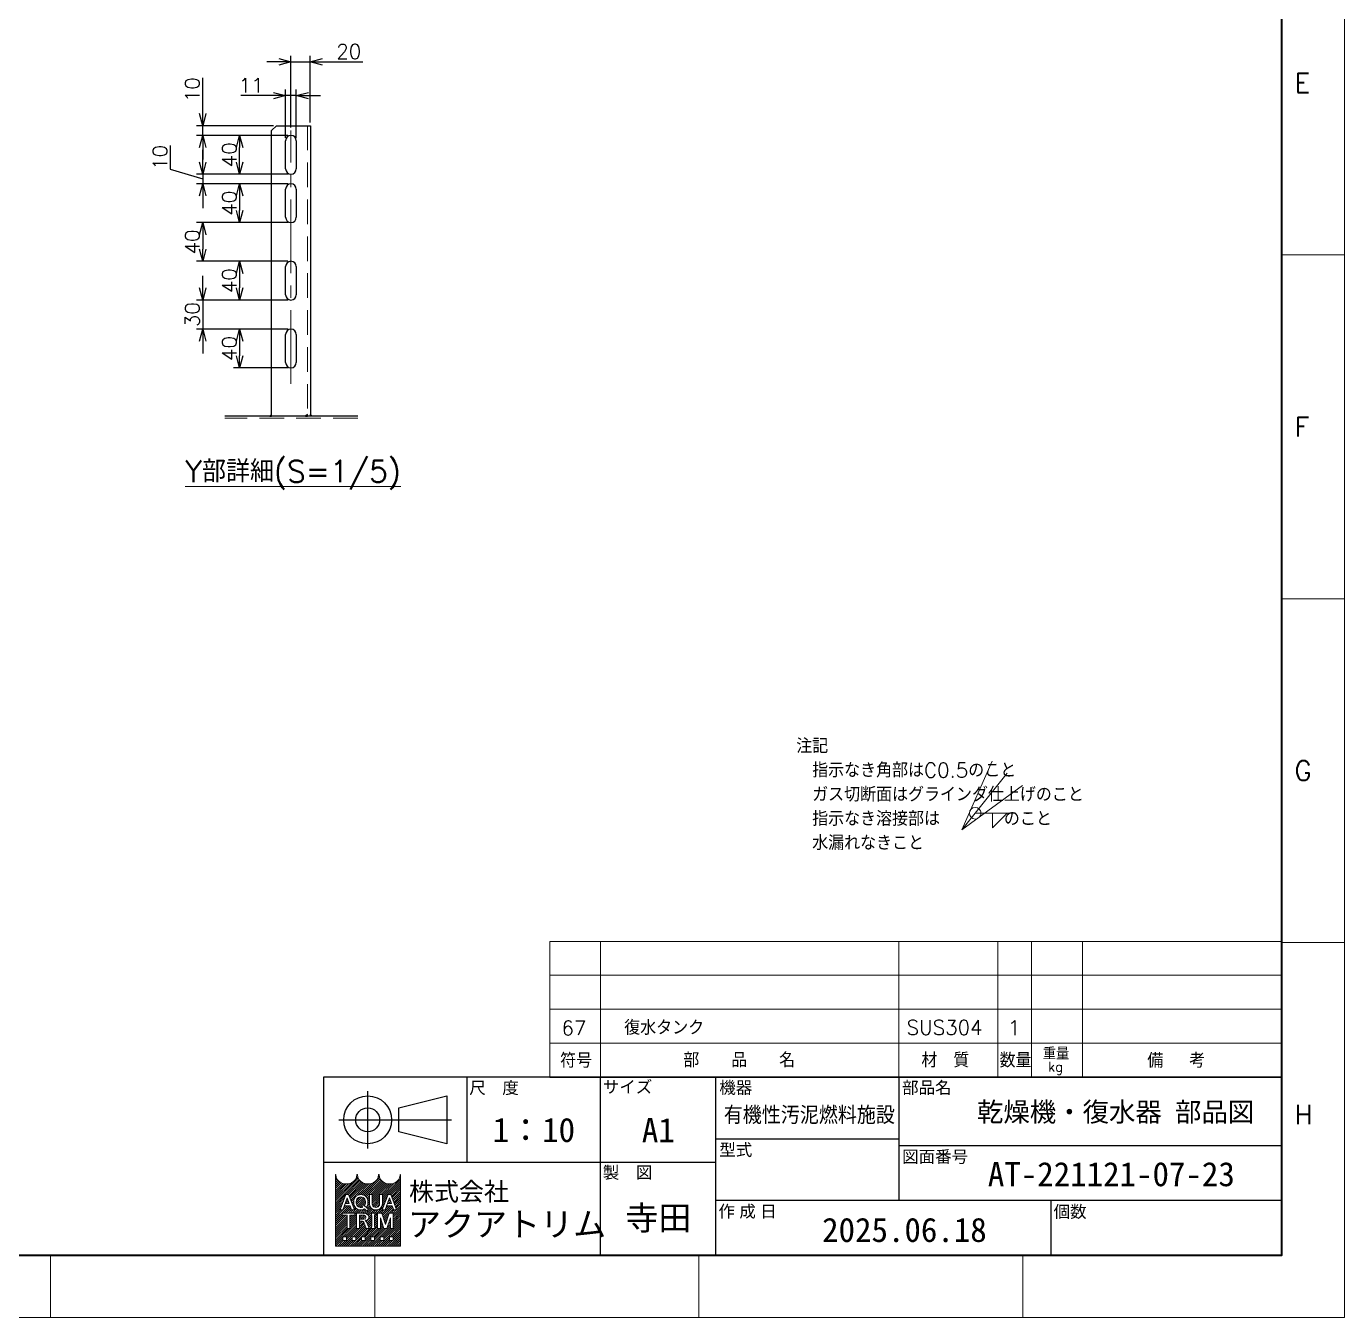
# Model space of a CAD drawing. Header units: millimetres. Extents: x 0 to 8282, y -48 to 5829.
# Drawn here: x 5559 to 8282, y 0 to 2666 of the extents above; entities that cross this region are included whole.
import ezdxf
from ezdxf.enums import TextEntityAlignment as Align
from ezdxf.xclip import XClip

# ---------------------------------------------------------------- set-up
doc = ezdxf.new("R2010")
doc.units = ezdxf.units.MM
doc.header["$LTSCALE"] = 4
doc.header["$XCLIPFRAME"] = 0
doc.header["$PDMODE"] = 99
doc.header["$PDSIZE"] = 1
doc.linetypes.add('CENTER2', pattern=[28.575, 19.05, -3.175, 3.175, -3.175])
doc.linetypes.add('HIDDEN', pattern=[9.525, 6.35, -3.175])
for name, color, linetype, lineweight in [('04_HIDDEN', 2, 'HIDDEN', 13), ('05_CENTER', 4, 'CENTER2', 13), ('07_TEXT', 3, 'Continuous', 13), ('08_DIM', 3, 'Continuous', 13), ('90_FRAME', 5, 'Continuous', 35)]:
    doc.layers.add(name, color=color, linetype=linetype, lineweight=lineweight)
doc.layers.add('91_BLANK', color=5, linetype='Continuous', lineweight=0, plot=False)
doc.styles.add('KSS_TXT', font='txt.shx', dxfattribs={"bigfont": 'extfont2.shx'})
doc.styles.add('MS_G', font='MS Gothic.ttf')
doc.styles.get("Standard").update_dxf_attribs({"font": 'txt.shx', "bigfont": 'extfont2.shx'})
doc.styles.add('表題用', font='MS PGothic.ttf')
doc.dimstyles.new('KSS_DIM', dxfattribs={"dimscale": 10, "dimtxt": 3, "dimasz": 2.5, "dimexe": 1.25, "dimexo": 0.625, "dimtad": 1, "dimdsep": 46, "dimtxsty": 'KSS_TXT', "dimblk": 'OPEN30', "dimcen": 0, "dimazin": 2, "dimtfac": 0.75, "dimtmove": 0, "dimatfit": 3, "dimldrblk": 'OPEN30', "dimfxl": 1.25, "dimtolj": 1, "dimarcsym": 0})

# ---------------------------------------------------------------- blocks, each defined once
blk = doc.blocks.new('Weld-line')
blk.add_line((0, 0), (1, 0))
blk = doc.blocks.new('Weld10-s5')
blk.add_circle((0, 0), 2)
blk = doc.blocks.new('Weld10-a1')
for p, q in [((5, 0), (0, 5)), ((0, 5), (0, 0)), ((0, 0), (5, 0))]:
    blk.add_line(p, q)
at = {"width": 0.9}
blk.add_attdef('S', text='', height=2.8, dxfattribs=at).set_placement((-2, 1), align=Align.RIGHT)
blk.add_attdef('L', (8, 1), '', height=2.8, dxfattribs=at)
blk = doc.blocks.new('_Open30')
at = {"color": 0, "linetype": 'ByBlock', "lineweight": -2}
for p, q in [((-1, 0.268), (0, 0)), ((0, 0), (-1, -0.268)), ((0, 0), (-1, 0))]:
    blk.add_line(p, q, dxfattribs=at)
blk = doc.blocks.new('A$C685246EE')
at = {"color": 0}
for p, q in [((-40, 295), (-35, 300)), ((-35, 300), (0, 300)), ((0, 300), (0, 0)), ((-40, 0), (-40, 295)), ((-25.5, 255.5), (-25.5, 284.5)), ((-14.5, 284.5), (-14.5, 255.5)), ((-25.5, 205.5), (-25.5, 234.5)), ((-14.5, 234.5), (-14.5, 205.5)), ((-25.5, 125.5), (-25.5, 154.5)), ((-14.5, 154.5), (-14.5, 125.5)), ((-25.5, 55.5), (-25.5, 84.5)), ((-14.5, 84.5), (-14.5, 55.5)), ((135, 0), (-1795, 0))]:
    blk.add_line(p, q, dxfattribs=at)
at = {"color": 3}
for points in [[(-40, 0), (-40, 2), (-42, 0), (-42, 0)], [(-3, 0), (-3, 2), (-5, 0), (-5, 0)], [(0, 0), (0, 2), (2, 0), (2, 0)]]:
    blk.add_lwpolyline(points, close=True, dxfattribs=at)
at = {"color": 0}
for centre, start, end in [((-20, 284.5), 0, 180), ((-20, 255.5), 180, 0), ((-20, 234.5), 0, 180), ((-20, 205.5), 180, 0), ((-20, 154.5), 0, 180), ((-20, 125.5), 180, 0), ((-20, 84.5), 0, 180), ((-20, 55.5), 180, 0)]:
    blk.add_arc(centre, 5.5, start, end, dxfattribs=at)
at = {"layer": '04_HIDDEN'}
for p, q in [((-3, 300), (-3, 0)), ((200, -2), (-1795, -2))]:
    blk.add_line(p, q, dxfattribs=at)
at = {"layer": '05_CENTER'}
blk.add_line((-20, 33.4), (-20, 295), dxfattribs=at)
blk = doc.blocks.new('*D372')
at = {"layer": '08_DIM', "color": 0, "lineweight": -2, "transparency": 16777216}
for p, q in [((6094.5, 2436.2), (6094.5, 2535.6)), ((6116.5, 2436.2), (6116.5, 2535.6)), ((6069.5, 2523.1), (6002, 2523.1)), ((6116.5, 2523.1), (6094.5, 2523.1)), ((6141.5, 2523.1), (6166.5, 2523.1))]:
    blk.add_line(p, q, dxfattribs=at)
at = {"layer": 'Defpoints', "color": 0, "transparency": 16777216}
for p in [(6094.5, 2523.1), (6094.5, 2429.9), (6116.5, 2429.9)]:
    blk.add_point(p, dxfattribs=at)
at = {"layer": '08_DIM', "color": 0, "lineweight": -2, "transparency": 16777216, "xscale": 25, "yscale": 25, "zscale": 25}
blk.add_blockref('_Open30', (6094.5, 2523.1), dxfattribs=at)
at = {"layer": '08_DIM', "color": 0, "lineweight": -2, "transparency": 16777216, "xscale": 25, "yscale": 25, "zscale": 25, "rotation": 180}
blk.add_blockref('_Open30', (6116.5, 2523.1), dxfattribs=at)
at = {"layer": '08_DIM', "color": 0, "transparency": 16777216, "insert": (6023.3, 2544.4), "char_height": 30, "attachment_point": 5, "style": 'KSS_TXT'}
blk.add_mtext('\\A1;11', dxfattribs=at)
blk = doc.blocks.new('*D373')
at = {"layer": '08_DIM', "color": 0, "lineweight": -2, "transparency": 16777216}
for p, q in [((6099.3, 2440.9), (5986.9, 2440.9)), ((5999.4, 2385.9), (5999.4, 2415.9)), ((6099.3, 2360.9), (5986.9, 2360.9))]:
    blk.add_line(p, q, dxfattribs=at)
at = {"layer": 'Defpoints', "color": 0, "transparency": 16777216}
for p in [(5999.4, 2440.9), (6105.5, 2440.9), (6105.5, 2360.9)]:
    blk.add_point(p, dxfattribs=at)
at = {"layer": '08_DIM', "color": 0, "lineweight": -2, "transparency": 16777216, "xscale": 25, "yscale": 25, "zscale": 25}
for p, rotation in [((5999.4, 2440.9), 90), ((5999.4, 2360.9), 270)]:
    blk.add_blockref('_Open30', p, dxfattribs=dict(at, rotation=rotation))
at = {"layer": '08_DIM', "color": 0, "transparency": 16777216, "insert": (5978.1, 2400.9), "char_height": 30, "attachment_point": 5, "rotation": 90, "style": 'KSS_TXT'}
blk.add_mtext('\\A1;40', dxfattribs=at)
blk = doc.blocks.new('*D374')
at = {"layer": '08_DIM', "color": 0, "lineweight": -2, "transparency": 16777216}
for p, q in [((5923.2, 2485.9), (5923.2, 2559.7)), ((6069.3, 2460.9), (5910.7, 2460.9)), ((5923.2, 2440.9), (5923.2, 2460.9)), ((6099.3, 2440.9), (5910.7, 2440.9)), ((5923.2, 2415.9), (5923.2, 2390.9))]:
    blk.add_line(p, q, dxfattribs=at)
at = {"layer": 'Defpoints', "color": 0, "transparency": 16777216}
for p in [(5923.2, 2460.9), (6075.5, 2460.9), (6105.5, 2440.9)]:
    blk.add_point(p, dxfattribs=at)
at = {"layer": '08_DIM', "color": 0, "lineweight": -2, "transparency": 16777216, "xscale": 25, "yscale": 25, "zscale": 25}
for p, rotation in [((5923.2, 2460.9), 270), ((5923.2, 2440.9), 90)]:
    blk.add_blockref('_Open30', p, dxfattribs=dict(at, rotation=rotation))
at = {"layer": '08_DIM', "color": 0, "transparency": 16777216, "insert": (5901.9, 2535.3), "char_height": 30, "attachment_point": 5, "rotation": 90, "style": 'KSS_TXT'}
blk.add_mtext('\\A1;10', dxfattribs=at)
blk = doc.blocks.new('*D375')
at = {"layer": '08_DIM', "color": 0, "lineweight": -2, "transparency": 16777216}
for p, q in [((5856.3, 2419.8), (5856.3, 2371)), ((5923.2, 2385.9), (5923.2, 2410.9)), ((5856.3, 2371), (5923.2, 2350.9)), ((6099.3, 2360.9), (5910.7, 2360.9)), ((5923.2, 2360.9), (5923.2, 2340.9)), ((6099.3, 2340.9), (5910.7, 2340.9)), ((5923.2, 2315.9), (5923.2, 2290.9))]:
    blk.add_line(p, q, dxfattribs=at)
at = {"layer": 'Defpoints', "color": 0, "transparency": 16777216}
for p in [(6105.5, 2360.9), (5923.2, 2340.9), (6105.5, 2340.9)]:
    blk.add_point(p, dxfattribs=at)
at = {"layer": '08_DIM', "color": 0, "lineweight": -2, "transparency": 16777216, "xscale": 25, "yscale": 25, "zscale": 25}
for p, rotation in [((5923.2, 2360.9), 270), ((5923.2, 2340.9), 90)]:
    blk.add_blockref('_Open30', p, dxfattribs=dict(at, rotation=rotation))
at = {"layer": '08_DIM', "color": 0, "transparency": 16777216, "insert": (5835.1, 2395.4), "char_height": 30, "attachment_point": 5, "rotation": 90, "style": 'KSS_TXT'}
blk.add_mtext('\\A1;10', dxfattribs=at)
blk = doc.blocks.new('*D376')
at = {"layer": '08_DIM', "color": 0, "lineweight": -2, "transparency": 16777216}
for p, q in [((6099.3, 2340.9), (5986.9, 2340.9)), ((5999.4, 2315.9), (5999.4, 2285.9)), ((6099.3, 2260.9), (5986.9, 2260.9))]:
    blk.add_line(p, q, dxfattribs=at)
at = {"layer": 'Defpoints', "color": 0, "transparency": 16777216}
for p in [(6105.5, 2340.9), (5999.4, 2260.9), (6105.5, 2260.9)]:
    blk.add_point(p, dxfattribs=at)
at = {"layer": '08_DIM', "color": 0, "lineweight": -2, "transparency": 16777216, "xscale": 25, "yscale": 25, "zscale": 25}
for p, rotation in [((5999.4, 2340.9), 90), ((5999.4, 2260.9), 270)]:
    blk.add_blockref('_Open30', p, dxfattribs=dict(at, rotation=rotation))
at = {"layer": '08_DIM', "color": 0, "transparency": 16777216, "insert": (5978.1, 2300.9), "char_height": 30, "attachment_point": 5, "rotation": 90, "style": 'KSS_TXT'}
blk.add_mtext('\\A1;40', dxfattribs=at)
blk = doc.blocks.new('*D377')
at = {"layer": '08_DIM', "color": 0, "lineweight": -2, "transparency": 16777216}
for p, q in [((6099.3, 2260.9), (5910.7, 2260.9)), ((5923.2, 2235.9), (5923.2, 2205.9)), ((6099.3, 2180.9), (5910.7, 2180.9))]:
    blk.add_line(p, q, dxfattribs=at)
at = {"layer": 'Defpoints', "color": 0, "transparency": 16777216}
for p in [(6105.5, 2260.9), (5923.2, 2180.9), (6105.5, 2180.9)]:
    blk.add_point(p, dxfattribs=at)
at = {"layer": '08_DIM', "color": 0, "lineweight": -2, "transparency": 16777216, "xscale": 25, "yscale": 25, "zscale": 25}
for p, rotation in [((5923.2, 2260.9), 90), ((5923.2, 2180.9), 270)]:
    blk.add_blockref('_Open30', p, dxfattribs=dict(at, rotation=rotation))
at = {"layer": '08_DIM', "color": 0, "transparency": 16777216, "insert": (5901.9, 2220.9), "char_height": 30, "attachment_point": 5, "rotation": 90, "style": 'KSS_TXT'}
blk.add_mtext('\\A1;40', dxfattribs=at)
blk = doc.blocks.new('*D378')
at = {"layer": '08_DIM', "color": 0, "lineweight": -2, "transparency": 16777216}
for p, q in [((5923.2, 2125.9), (5923.2, 2150.9)), ((6099.3, 2100.9), (5910.7, 2100.9)), ((5923.2, 2100.9), (5923.2, 2040.9)), ((6099.3, 2040.9), (5910.7, 2040.9)), ((5923.2, 2015.9), (5923.2, 1990.9))]:
    blk.add_line(p, q, dxfattribs=at)
at = {"layer": 'Defpoints', "color": 0, "transparency": 16777216}
for p in [(6105.5, 2100.9), (5923.2, 2040.9), (6105.5, 2040.9)]:
    blk.add_point(p, dxfattribs=at)
at = {"layer": '08_DIM', "color": 0, "lineweight": -2, "transparency": 16777216, "xscale": 25, "yscale": 25, "zscale": 25}
for p, rotation in [((5923.2, 2100.9), 270), ((5923.2, 2040.9), 90)]:
    blk.add_blockref('_Open30', p, dxfattribs=dict(at, rotation=rotation))
at = {"layer": '08_DIM', "color": 0, "transparency": 16777216, "insert": (5901.9, 2070.9), "char_height": 30, "attachment_point": 5, "rotation": 90, "style": 'KSS_TXT'}
blk.add_mtext('\\A1;30', dxfattribs=at)
blk = doc.blocks.new('*D379')
at = {"layer": '08_DIM', "color": 0, "lineweight": -2, "transparency": 16777216}
for p, q in [((6099.3, 2180.9), (5986.9, 2180.9)), ((5999.4, 2155.9), (5999.4, 2125.9)), ((6099.3, 2100.9), (5986.9, 2100.9))]:
    blk.add_line(p, q, dxfattribs=at)
at = {"layer": 'Defpoints', "color": 0, "transparency": 16777216}
for p in [(6105.5, 2180.9), (5999.4, 2100.9), (6105.5, 2100.9)]:
    blk.add_point(p, dxfattribs=at)
at = {"layer": '08_DIM', "color": 0, "lineweight": -2, "transparency": 16777216, "xscale": 25, "yscale": 25, "zscale": 25}
for p, rotation in [((5999.4, 2180.9), 90), ((5999.4, 2100.9), 270)]:
    blk.add_blockref('_Open30', p, dxfattribs=dict(at, rotation=rotation))
at = {"layer": '08_DIM', "color": 0, "transparency": 16777216, "insert": (5978.1, 2140.9), "char_height": 30, "attachment_point": 5, "rotation": 90, "style": 'KSS_TXT'}
blk.add_mtext('\\A1;40', dxfattribs=at)
blk = doc.blocks.new('*D380')
at = {"layer": '08_DIM', "color": 0, "lineweight": -2, "transparency": 16777216}
for p, q in [((6099.3, 2040.9), (5986.9, 2040.9)), ((5999.4, 2015.9), (5999.4, 1985.9)), ((6099.3, 1960.9), (5986.9, 1960.9))]:
    blk.add_line(p, q, dxfattribs=at)
at = {"layer": 'Defpoints', "color": 0, "transparency": 16777216}
for p in [(6105.5, 2040.9), (5999.4, 1960.9), (6105.5, 1960.9)]:
    blk.add_point(p, dxfattribs=at)
at = {"layer": '08_DIM', "color": 0, "lineweight": -2, "transparency": 16777216, "xscale": 25, "yscale": 25, "zscale": 25}
for p, rotation in [((5999.4, 2040.9), 90), ((5999.4, 1960.9), 270)]:
    blk.add_blockref('_Open30', p, dxfattribs=dict(at, rotation=rotation))
at = {"layer": '08_DIM', "color": 0, "transparency": 16777216, "insert": (5978.1, 2000.9), "char_height": 30, "attachment_point": 5, "rotation": 90, "style": 'KSS_TXT'}
blk.add_mtext('\\A1;40', dxfattribs=at)
blk = doc.blocks.new('*D381')
at = {"layer": '08_DIM', "color": 0, "lineweight": -2, "transparency": 16777216}
for p, q in [((6080.5, 2592.9), (6055.5, 2592.9)), ((6105.5, 2457.2), (6105.5, 2605.4)), ((6105.5, 2592.9), (6145.5, 2592.9)), ((6145.5, 2467.2), (6145.5, 2605.4)), ((6170.5, 2592.9), (6254.3, 2592.9))]:
    blk.add_line(p, q, dxfattribs=at)
at = {"layer": 'Defpoints', "color": 0, "transparency": 16777216}
for p in [(6145.5, 2592.9), (6105.5, 2450.9), (6145.5, 2460.9)]:
    blk.add_point(p, dxfattribs=at)
at = {"layer": '08_DIM', "color": 0, "lineweight": -2, "transparency": 16777216, "xscale": 25, "yscale": 25, "zscale": 25}
blk.add_blockref('_Open30', (6105.5, 2592.9), dxfattribs=at)
at = {"layer": '08_DIM', "color": 0, "lineweight": -2, "transparency": 16777216, "xscale": 25, "yscale": 25, "zscale": 25, "rotation": 180}
blk.add_blockref('_Open30', (6145.5, 2592.9), dxfattribs=at)
at = {"layer": '08_DIM', "color": 0, "transparency": 16777216, "insert": (6224.9, 2614.2), "char_height": 30, "attachment_point": 5, "style": 'KSS_TXT'}
blk.add_mtext('\\A1;20', dxfattribs=at)
blk = doc.blocks.new('Jis_w20130906110600')
blk.add_blockref('Weld10-s5', (0, 0))
at = {"xscale": -1, "rotation": 180}
blk.add_blockref('Weld10-a1', (6, 0), dxfattribs=at)
at = {"layer": '08_DIM', "xscale": 14, "yscale": 14, "zscale": 14}
blk.add_blockref('Weld-line', (0, 0), dxfattribs=at)
at = {"style": 'KSS_TXT', "flags": 1}
blk.add_attdef('JISINFO', (0, 0), '', height=3, dxfattribs=at)
at = {"layer": '08_DIM'}
blk.add_leader([(-4.63, -5.77), (0, 0)], dimstyle='KSS_DIM', dxfattribs=at)

msp = doc.modelspace()

# ---------------------------------------------------------------- hatches: boundary and pattern name
at = {"layer": '90_FRAME', "lineweight": 5}
h = msp.add_hatch(dxfattribs=at)
h.set_pattern_fill('_USER', color=4, scale=3, angle=45, pattern_type=0)
h.set_pattern_definition([(45, (7e-06, 1e-06), (-2.1213203, 2.1213203), [])])
edge = h.paths.add_edge_path()
edge.add_arc((6331.96, 295.1108), 0.6404, 90, 180)
edge.add_ellipse((6309.5461, 295.1108), major_axis=(-21.7735, 0), ratio=0.882352941, start_angle=360, end_angle=540, ccw=False)
edge.add_arc((6287.1322, 295.1108), 0.6404, 3.187318, 180)
edge.add_ellipse((6264.7183, 295.1108), major_axis=(-21.7735, 0), ratio=0.882352941, start_angle=360, end_angle=540, ccw=False)
edge.add_arc((6242.3044, 295.1108), 0.6404, 3.187318, 180)
edge.add_ellipse((6219.8905, 295.1108), major_axis=(-21.7735, 0), ratio=0.882352941, start_angle=360, end_angle=540, ccw=False)
edge.add_arc((6197.4766, 295.1108), 0.6404, 3.187318, 90)
edge.add_line((6197.4766, 295.7512), (6197.4766, 147.8194))
edge.add_line((6197.4766, 147.8194), (6331.96, 147.8194))
edge.add_line((6331.96, 147.8194), (6331.96, 295.7512))
h.paths.add_polyline_path([(6219.1622, 254.2443), (6224.4719, 254.2443), (6236.5462, 222.3781), (6236.5462, 222.2244), (6230.7978, 222.2244), (6227.7919, 230.666), (6215.9702, 230.666), (6217.7033, 235.533), (6226.0589, 235.533), (6221.817, 247.4454), (6212.8362, 222.2244), (6207.0879, 222.2244), (6207.0879, 222.3781)], flags=16)
edge = h.paths.add_edge_path(flags=16)
edge.add_ellipse((6249.9096, 240.1556), major_axis=(-14.7291, 0), ratio=0.956521739, start_angle=180, end_angle=360, ccw=False)
edge.add_line((6264.6387, 240.1556), (6264.6387, 236.3132))
edge.add_ellipse((6249.9096, 236.3132), major_axis=(-14.7291, 0), ratio=0.956521739, start_angle=142.1052553, end_angle=180, ccw=False)
edge.add_line((6261.533, 227.6597), (6257.4061, 231.0602))
edge.add_ellipse((6249.9096, 236.69), major_axis=(9.392, 0), ratio=0.995035821, start_angle=-37.0427633, end_angle=0)
edge.add_line((6259.3016, 236.6896), (6259.3016, 239.7788))
edge.add_ellipse((6249.9096, 239.7788), major_axis=(9.392, 0), ratio=0.994718263, start_angle=360, end_angle=540)
edge.add_line((6240.5176, 239.7788), (6240.5176, 236.6896))
edge.add_ellipse((6249.9096, 236.69), major_axis=(9.392, 0), ratio=0.995035821, start_angle=-180, end_angle=-65.7579487)
edge.add_line((6253.7659, 228.1687), (6251.151, 230.7136))
edge.add_line((6251.151, 230.7136), (6253.9876, 233.7257))
edge.add_line((6253.9876, 233.7257), (6265.8482, 223.9525))
edge.add_line((6265.8482, 223.9525), (6262.1418, 220.0169))
edge.add_line((6262.1418, 220.0169), (6257.6895, 224.3501))
edge.add_ellipse((6249.9096, 236.3132), major_axis=(-14.7291, 0), ratio=0.956521739, start_angle=0, end_angle=121.8836247, ccw=False)
edge.add_line((6235.1805, 236.3132), (6235.1805, 240.1556))
h.paths.add_polyline_path([(6237.4986, 215.8205), (6237.4986, 211.3377), (6227.8926, 211.3377, 0.414213562), (6227.2522, 210.6973), (6227.2522, 183.8006), (6221.4886, 183.8006), (6221.4886, 210.6973, 0.414213562), (6220.8483, 211.3377), (6211.2423, 211.3377), (6211.2423, 215.8205)], flags=16)
edge = h.paths.add_edge_path(flags=16)
edge.add_line((6241.1487, 215.8205), (6255.8779, 215.8205))
edge.add_ellipse((6255.8779, 207.3974), major_axis=(-10.3374, 0), ratio=0.814820301, start_angle=111.3869747, end_angle=270, ccw=False)
edge.add_arc((6257.4631, 195.9822), 4.187, 22.2729523, 58.553113, ccw=False)
edge.add_line((6261.3378, 197.5692), (6266.8556, 184.0568))
edge.add_line((6266.8556, 184.0568), (6266.8556, 183.8006))
edge.add_line((6266.8556, 183.8006), (6260.6438, 183.8006))
edge.add_line((6260.6438, 183.8006), (6255.7691, 197.3693))
edge.add_arc((6253.3929, 196.4127), 2.5616, 21.9282979, 90)
edge.add_line((6253.3929, 198.9743), (6247.1044, 198.9743))
edge.add_line((6247.1044, 198.9743), (6247.1044, 203.4571))
edge.add_line((6247.1044, 203.4571), (6256.6464, 203.4571))
edge.add_arc((6256.509, 207.3974), 3.9427, 271.9970571, 448.0029429)
edge.add_line((6256.6464, 211.3377), (6246.9123, 211.3377))
edge.add_line((6246.9123, 211.3377), (6246.9123, 183.8006))
edge.add_line((6246.9123, 183.8006), (6241.1487, 183.8006))
edge.add_line((6241.1487, 183.8006), (6241.1487, 215.8205))
h.paths.add_polyline_path([(6267.599, 254.2443), (6273.3626, 254.2443), (6273.3626, 236.3132, 0.175030561), (6275.9052, 228.9743, 0.257149611), (6286.1896, 228.9743, 0.175030561), (6288.7322, 236.3132), (6288.7322, 254.2443), (6294.4957, 254.2443), (6294.4957, 235.1547, -0.379391241), (6282.008, 222.2244), (6280.0868, 222.2244, -0.379391241), (6267.599, 235.1547)], flags=16)
h.paths.add_polyline_path([(6271.7121, 215.8205), (6278.7565, 215.8205), (6278.7565, 211.3377, 0.414213562), (6278.1161, 210.6973), (6278.1161, 188.9238, 0.414213562), (6278.7565, 188.2834), (6278.7565, 183.8006), (6271.7121, 183.8006), (6271.7121, 188.2834, 0.414213562), (6272.3525, 188.9238), (6272.3525, 210.6973, 0.414213562), (6271.7121, 211.3377)], flags=16)
h.paths.add_polyline_path([(6284.5263, 215.8205), (6292.8896, 215.8205), (6300.5362, 192.5649), (6308.1828, 215.8205), (6316.5514, 215.8205), (6316.5514, 183.8006), (6310.7879, 183.8006), (6310.7879, 206.2145), (6303.418, 183.8006), (6297.6544, 183.8006), (6290.2845, 206.2145), (6290.2898, 183.8006), (6284.5263, 183.8006)], flags=16)
h.paths.add_polyline_path([(6306.2455, 254.2443), (6311.5552, 254.2443), (6323.6295, 222.3781), (6323.6295, 222.2244), (6317.8812, 222.2244), (6314.8753, 230.666), (6303.0536, 230.666), (6304.7866, 235.533), (6313.1422, 235.533), (6308.9004, 247.4454), (6299.9196, 222.2244), (6294.1712, 222.2244), (6294.1712, 222.3781)], flags=16)
h.paths.add_polyline_path([(6212.8461, 167.0313), (6220.5309, 167.0313), (6220.5309, 159.3465), (6212.8461, 159.3465)], flags=16)
h.paths.add_polyline_path([(6232.058, 167.0313), (6239.7428, 167.0313), (6239.7428, 159.3465), (6232.058, 159.3465)], flags=16)
h.paths.add_polyline_path([(6251.27, 167.0313), (6258.9547, 167.0313), (6258.9547, 159.3465), (6251.27, 159.3465)], flags=16)
h.paths.add_polyline_path([(6270.4819, 167.0313), (6278.1667, 167.0313), (6278.1667, 159.3465), (6270.4819, 159.3465)], flags=16)
h.paths.add_polyline_path([(6289.6938, 167.0313), (6297.3786, 167.0313), (6297.3786, 159.3465), (6289.6938, 159.3465)], flags=16)
h.paths.add_polyline_path([(6308.9057, 167.0313), (6316.5905, 167.0313), (6316.5905, 159.3465), (6308.9057, 159.3465)], flags=16)

# ---------------------------------------------------------------- linework, layer by layer
at = {"layer": '90_FRAME', "color": 4, "lineweight": 13}
for p, q in [((8282.0086, 2194.3371), (8152.3893, 2194.3371)), ((8282.0086, 1484.3649), (8152.3893, 1484.3649)), ((6640.175, 776.7541), (6640.175, 496.7541)), ((6640.175, 776.7541), (8152.3893, 776.7541)), ((6745.175, 776.7541), (6745.175, 496.7541)), ((7361.0797, 776.7541), (7361.0797, 496.7541)), ((7565.5209, 776.7541), (7565.5209, 496.7541)), ((7635.5209, 776.7541), (7635.5209, 496.7541)), ((7740.5209, 776.7541), (7740.5209, 496.7541)), ((8282.0086, 774.3927), (8152.3893, 774.3927)), ((6640.175, 706.7541), (8152.3893, 706.7541)), ((6640.175, 636.7541), (8152.3893, 636.7541)), ((6640.175, 566.7541), (8152.3893, 566.7541)), ((5609.0923, 0), (5609.0923, 129.0398)), ((6278.4263, 0), (6278.4263, 129.0398)), ((6947.7604, 0), (6947.7604, 129.0398)), ((7617.0944, 0), (7617.0944, 129.0398))]:
    msp.add_line(p, q, dxfattribs=at)
at = {"layer": '90_FRAME', "color": 0, "lineweight": 25}
for p, q in [((6469.3893, 319.9683), (6469.3893, 496.7541)), ((6745.175, 129.0398), (6745.175, 496.7541)), ((6983.4607, 129.0398), (6983.4607, 496.7541)), ((7361.0797, 496.7541), (7361.0797, 242.1826)), ((6263.9643, 348.9612), (6263.9643, 467.7612)), ((6204.5643, 408.3612), (6437.2143, 408.3612)), ((6983.4607, 369.4683), (7361.0797, 369.4683)), ((7361.0797, 355.3255), (8152.3893, 355.3255)), ((6983.4607, 319.9683), (6172.3893, 319.9683)), ((6983.4607, 242.1826), (8152.3893, 242.1826)), ((7674.8179, 242.1826), (7674.8179, 129.0398))]:
    msp.add_line(p, q, dxfattribs=at)
at = {"layer": '90_FRAME', "color": 7, "lineweight": 25}
msp.add_line((6640.175, 496.7541), (8152.3893, 496.7541), dxfattribs=at)
at = {"layer": '90_FRAME', "color": 4, "lineweight": 5}
for p, q in [((6197.4766, 147.8194), (6197.4766, 295.7512)), ((6331.96, 295.7512), (6331.96, 147.8194)), ((6207.0879, 222.3781), (6219.1622, 254.2443)), ((6212.8362, 222.2244), (6221.817, 247.4454)), ((6219.1622, 254.2443), (6224.4719, 254.2443)), ((6226.0589, 235.533), (6221.817, 247.4454)), ((6236.5462, 222.3781), (6224.4719, 254.2443)), ((6267.599, 235.1547), (6267.599, 254.2443)), ((6273.3626, 254.2443), (6267.599, 254.2443)), ((6273.3626, 236.3132), (6273.3626, 254.2443)), ((6288.7322, 236.3132), (6288.7322, 254.2443)), ((6288.7322, 254.2443), (6294.4957, 254.2443)), ((6294.1712, 222.3781), (6306.2455, 254.2443)), ((6294.4957, 235.1547), (6294.4957, 254.2443)), ((6299.9196, 222.2244), (6308.9004, 247.4454)), ((6306.2455, 254.2443), (6311.5552, 254.2443)), ((6313.1422, 235.533), (6308.9004, 247.4454)), ((6323.6295, 222.3781), (6311.5552, 254.2443)), ((6207.0879, 222.2244), (6207.0879, 222.3781)), ((6207.0879, 222.3781), (6207.0879, 222.3781)), ((6207.0879, 222.2244), (6207.0879, 222.3781)), ((6207.0879, 222.2244), (6212.8362, 222.2244)), ((6215.9702, 230.666), (6217.7033, 235.533)), ((6215.9702, 230.666), (6227.7919, 230.666)), ((6217.7033, 235.533), (6226.0589, 235.533)), ((6230.7978, 222.2244), (6227.7919, 230.666)), ((6236.5462, 222.2244), (6230.7978, 222.2244)), ((6235.1805, 240.1556), (6235.1805, 236.3132)), ((6236.5462, 222.2244), (6236.5462, 222.3781)), ((6240.5176, 239.7788), (6240.5176, 236.7049)), ((6251.151, 230.7136), (6253.9876, 233.7257)), ((6251.151, 230.7136), (6253.7659, 228.1687)), ((6253.9876, 233.7257), (6265.8482, 223.9525)), ((6257.4061, 231.0602), (6261.533, 227.6597)), ((6257.6895, 224.3501), (6262.1418, 220.0169)), ((6259.3016, 239.7788), (6259.3016, 236.7049)), ((6262.1418, 220.0169), (6265.8482, 223.9525)), ((6264.6387, 240.1556), (6264.6387, 236.3132)), ((6282.008, 222.2244), (6280.0868, 222.2244)), ((6294.1712, 222.2244), (6294.1712, 222.3781)), ((6294.1712, 222.3781), (6294.1712, 222.3781)), ((6294.1712, 222.2244), (6294.1712, 222.3781)), ((6294.1712, 222.2244), (6299.9196, 222.2244)), ((6303.0536, 230.666), (6304.7866, 235.533)), ((6303.0536, 230.666), (6314.8753, 230.666)), ((6304.7866, 235.533), (6313.1422, 235.533)), ((6317.8812, 222.2244), (6314.8753, 230.666)), ((6323.6295, 222.2244), (6317.8812, 222.2244)), ((6323.6295, 222.2244), (6323.6295, 222.3781)), ((6211.2423, 215.8205), (6237.4986, 215.8205)), ((6211.2423, 215.8205), (6211.2423, 211.3377)), ((6211.2423, 211.3377), (6220.8483, 211.3377)), ((6221.4886, 183.8006), (6221.4886, 210.6973)), ((6227.2522, 183.8006), (6227.2522, 210.6973)), ((6227.8926, 211.3377), (6237.4986, 211.3377)), ((6237.4986, 215.8205), (6237.4986, 211.3377)), ((6241.1487, 215.8205), (6241.1487, 183.8006)), ((6241.1487, 215.8205), (6255.8779, 215.8205)), ((6246.9123, 183.8006), (6246.9123, 211.3377)), ((6246.9123, 211.3377), (6256.6464, 211.3377)), ((6247.1044, 198.9743), (6247.1044, 203.4571)), ((6247.1044, 203.4571), (6256.6464, 203.4571)), ((6247.1044, 198.9743), (6253.3929, 198.9743)), ((6255.7691, 197.3693), (6260.6438, 183.8006)), ((6261.3378, 197.5692), (6266.8556, 184.0568)), ((6271.7121, 215.8205), (6278.7565, 215.8205)), ((6271.7121, 215.8205), (6271.7121, 211.3377)), ((6272.3525, 188.9238), (6272.3525, 210.6973)), ((6278.1161, 188.9238), (6278.1161, 210.6973)), ((6278.7565, 215.8205), (6278.7565, 211.3377)), ((6284.5263, 215.8205), (6284.5263, 183.8006)), ((6284.5263, 215.8205), (6292.8896, 215.8205)), ((6290.2898, 183.8006), (6290.2845, 206.2145)), ((6297.6544, 183.8006), (6290.2845, 206.2145)), ((6300.5362, 192.5649), (6292.8896, 215.8205)), ((6300.5362, 192.5649), (6308.1828, 215.8205)), ((6303.418, 183.8006), (6310.7879, 206.2145)), ((6316.5514, 215.8205), (6308.1828, 215.8205)), ((6310.7879, 206.2145), (6310.7879, 183.8006)), ((6316.5514, 183.8006), (6316.5514, 215.8205)), ((6212.8461, 167.0313), (6220.5309, 167.0313)), ((6212.8461, 167.0313), (6212.8461, 159.3465)), ((6220.5309, 167.0313), (6220.5309, 159.3465)), ((6221.4886, 183.8006), (6227.2522, 183.8006)), ((6232.058, 167.0313), (6239.7428, 167.0313)), ((6232.058, 167.0313), (6232.058, 159.3465)), ((6239.7428, 167.0313), (6239.7428, 159.3465)), ((6241.1487, 183.8006), (6246.9123, 183.8006)), ((6251.27, 167.0313), (6258.9547, 167.0313)), ((6251.27, 167.0313), (6251.27, 159.3465)), ((6258.9547, 167.0313), (6258.9547, 159.3465)), ((6260.6438, 183.8006), (6266.8556, 183.8006)), ((6266.8556, 184.0568), (6266.8556, 183.8006)), ((6270.4819, 167.0313), (6278.1667, 167.0313)), ((6270.4819, 167.0313), (6270.4819, 159.3465)), ((6271.7121, 183.8006), (6271.7121, 188.2834)), ((6271.7121, 183.8006), (6278.7565, 183.8006)), ((6278.1667, 167.0313), (6278.1667, 159.3465)), ((6278.7565, 183.8006), (6278.7565, 188.2834)), ((6284.5263, 183.8006), (6290.2898, 183.8006)), ((6289.6938, 167.0313), (6297.3786, 167.0313)), ((6289.6938, 167.0313), (6289.6938, 159.3465)), ((6297.3786, 167.0313), (6297.3786, 159.3465)), ((6297.6544, 183.8006), (6303.418, 183.8006)), ((6316.5905, 167.0313), (6308.9057, 167.0313)), ((6308.9057, 167.0313), (6308.9057, 159.3465)), ((6310.7879, 183.8006), (6316.5514, 183.8006)), ((6316.5905, 167.0313), (6316.5905, 159.3465)), ((6331.96, 147.8194), (6197.4766, 147.8194)), ((6220.5309, 159.3465), (6212.8461, 159.3465)), ((6239.7428, 159.3465), (6232.058, 159.3465)), ((6258.9547, 159.3465), (6251.27, 159.3465)), ((6278.1667, 159.3465), (6270.4819, 159.3465)), ((6297.3786, 159.3465), (6289.6938, 159.3465)), ((6308.9057, 159.3465), (6316.5905, 159.3465))]:
    msp.add_line(p, q, dxfattribs=at)
at = {"layer": '90_FRAME'}
msp.add_lwpolyline([(388.459, 129.0398), (8152.3893, 129.0398), (8152.3893, 5679.5787), (388.459, 5679.5787)], close=True, dxfattribs=at)
at = {"layer": '90_FRAME', "color": 0, "lineweight": 25}
msp.add_lwpolyline([(6172.3893, 129.0398), (8152.3893, 129.0398), (8152.3893, 496.7541), (6172.3893, 496.7541)], close=True, dxfattribs=at)
msp.add_lwpolyline([(6328.3143, 433.1112), (6427.3143, 457.8612), (6427.3143, 358.8612), (6328.3143, 383.6112), (6328.3143, 433.1112)], dxfattribs=at)
for radius in [49.5, 24.75]:
    msp.add_circle((6263.9643, 408.3612), radius, dxfattribs=at)
at = {"layer": '90_FRAME', "color": 4, "lineweight": 5}
for centre, radius, start, end in [((6197.4766, 295.1108), 0.6404, 0, 90), ((6242.3044, 295.1108), 0.6404, 0, 180), ((6242.3044, 295.1108), 0.6404, 0, 90), ((6287.1322, 295.1108), 0.6404, 0, 180), ((6331.96, 295.1108), 0.6404, 90, 180), ((6281.1369, 235.7339), 13.5502, 182.450031, 265.5552573), ((6284.795, 236.1641), 11.4334, 179.2527939, 218.9645718), ((6281.0474, 238.3117), 10.6597, 241.1577278, 298.8422722), ((6280.9579, 235.7339), 13.5502, 274.4447427, 357.549969), ((6277.2998, 236.1641), 11.4334, 321.0354282, 0.7472061), ((6220.8483, 210.6973), 0.6404, 0, 90), ((6227.8926, 210.6973), 0.6404, 90, 180), ((6253.3929, 196.4127), 2.5616, 21.9282979, 90), ((6256.509, 207.3974), 3.9427, 271.9970571, 88.0029429), ((6257.4631, 195.9822), 4.187, 22.2729523, 58.553113), ((6271.7121, 210.6973), 0.6404, 0, 90), ((6278.7565, 210.6973), 0.6404, 90, 180), ((6271.7121, 188.9238), 0.6404, 270, 0), ((6278.7565, 188.9238), 0.6404, 180, 270)]:
    msp.add_arc(centre, radius, start, end, dxfattribs=at)
for centre, major_axis, ratio, start_param, end_param in [((6219.8905, 295.1108), (-21.7735, 0), 0.882352941, 6.283185307, 9.424777961), ((6264.7183, 295.1108), (-21.7735, 0), 0.882352941, 6.283185307, 9.424777961), ((6309.5461, 295.1108), (-21.7735, 0), 0.882352941, 6.283185307, 9.424777961), ((6249.9096, 240.1556), (-14.7291, 0), 0.956521739, 3.141592654, 6.283185307), ((6249.9096, 239.7788), (9.392, 0), 0.994718263, 6.283185307, 9.424777961), ((6255.8779, 207.3974), (-10.3374, 0), 0.814820301, 1.944069453, 4.71238898)]:
    msp.add_ellipse(centre, major_axis=major_axis, ratio=ratio, start_param=start_param, end_param=end_param, dxfattribs=at)
at = {"layer": '90_FRAME', "color": 4, "lineweight": 5, "extrusion": (0, 0, -1)}
for centre, major_axis, ratio, start_param, end_param in [((6249.9096, 236.3132), (-14.7291, 0), 0.956521739, 4.155914751, 6.283185307), ((6249.9096, 236.69), (9.392, 0), 0.995035821, 7.430878022, 9.424777961), ((6249.9096, 236.69), (9.392, 0), 0.995035821, 6.283185307, 6.929703491), ((6249.9096, 236.3132), (-14.7291, 0), 0.956521739, 3.141592654, 3.802980717)]:
    msp.add_ellipse(centre, major_axis=major_axis, ratio=ratio, start_param=start_param, end_param=end_param, dxfattribs=at)
at = {"layer": '91_BLANK'}
msp.add_lwpolyline([(0, 0), (8282.0086, 0), (8282.0086, 5829.198), (0, 5829.198)], close=True, dxfattribs=at)

# ---------------------------------------------------------------- block references
ref = msp.add_blockref('A$C685246EE', (6145.5465, 1860.9393), dxfattribs=dict(xscale=2, yscale=2, zscale=2))
XClip(ref).set_block_clipping_path([(-88.4196883991, -23.9623092359), (48.9965110773, 314.6704680451)])
at = {"layer": '08_DIM', "xscale": 6, "yscale": 6, "zscale": 6}
msp.add_blockref('Jis_w20130906110600', (7518.8786, 1041.4811), dxfattribs=at)

# ---------------------------------------------------------------- texts
at = {"layer": '07_TEXT', "ltscale": 2, "insert": (7149.194, 1195.3004), "char_height": 30, "attachment_point": 1}
msp.add_mtext_dynamic_manual_height_columns('注記\\P\u3000指示なき角部はC0.5のこと\\P\u3000ガス切断面はグラインダ仕上げのこと\\P\u3000指示なき溶接部は\u3000\u3000\u3000\u3000のこと\\P\u3000水漏れなきこと', width=697.974452, gutter_width=15, heights=[0], dxfattribs=at)
at = {"layer": '08_DIM', "style": 'KSS_TXT'}
msp.add_text('%%uY部詳細(S=1/5)', height=45, dxfattribs=at).set_placement((5887.1335, 1724.9107))
at = {"layer": '90_FRAME', "color": 0, "lineweight": 13, "style": 'KSS_TXT'}
for s, p in [('E', (8178.1569, 2549.3232)), ('F', (8178.1569, 1839.351)), ('G', (8178.1569, 1129.3788)), ('H', (8178.1569, 419.4066))]:
    msp.add_text(s, height=40, dxfattribs=at).set_placement(p, align=Align.MIDDLE_LEFT)
at = {"layer": '90_FRAME', "color": 3, "lineweight": 13}
for s, p in [('67', (6690.0993, 597.9778)), ('1', (7599.1631, 598.4808))]:
    msp.add_text(s, height=30, dxfattribs=at).set_placement(p, align=Align.MIDDLE_CENTER)
for s, height, p in [('復水タンク', 30, (6793.9439, 583.7495)), ('SUS304', 30, (7377.1935, 584.1475)), ('符号', 30, (6661.555, 515.8188)), ('部\u3000\u3000品\u3000\u3000名', 30, (6915.8771, 516.9077)), ('材\u3000質', 30, (7407.7641, 516.5472)), ('数量', 30, (7569.1973, 516.3218)), ('重量', 25, (7658.3878, 532.6827)), ('備  考', 30, (7874.3252, 515.8188)), ('kg', 20, (7669.4374, 508.221))]:
    msp.add_text(s, height=height, dxfattribs=at).set_placement(p)
at = {"layer": '90_FRAME', "color": 0, "style": '表題用'}
for s, p in [('尺\u3000度', (6473.8745, 474.6118)), ('サイズ', (6749.6602, 476.4764)), ('機器', (6990.2565, 475.025)), ('部品名', (7367.8755, 475.025)), ('型式', (6990.2565, 346.4892)), ('図面番号', (7367.8755, 332.3464)), ('製\u3000図', (6749.6604, 299.6907)), ('作 成 日', (6988.5312, 219.503)), ('個数', (7680.7551, 218.8116))]:
    msp.add_text(s, height=25, dxfattribs=at).set_placement(p, align=Align.MIDDLE_LEFT)
at = {"layer": '90_FRAME', "color": 0, "style": 'MS_G', "width": 0.9}
msp.add_text('有機性汚泥燃料施設', height=32, dxfattribs=at).set_placement((7176.2829, 403.2107), align=Align.CENTER)
at = {"layer": '90_FRAME', "color": 0, "style": 'MS_G'}
msp.add_text('乾燥機・復水器 部品図', height=40, dxfattribs=at).set_placement((7808.9029, 404.6459), align=Align.CENTER)
msp.add_text('A1', height=50, dxfattribs=at).set_placement((6864.3179, 387.1469), align=Align.MIDDLE)
for s, p in [('AT-221121-07-23', (7545.0278, 271.286)), ('2025.06.18', (7202.6389, 156.1984))]:
    msp.add_text(s, height=50, dxfattribs=at).set_placement(p)
at = {"layer": '90_FRAME', "color": 4, "style": 'MS_G'}
msp.add_text('株式会社', height=37.80386, dxfattribs=at).set_placement((6452.5565, 260.2813), align=Align.MIDDLE_CENTER)
msp.add_text('アクアトリム', height=50, dxfattribs=at).set_placement((6347.3419, 167.9513))
at = {"layer": '90_FRAME', "color": 0, "style": 'MS_G'}
for tag, p in [('1：10', (6607.2822, 387.1469)), ('寺田', (6864.3179, 206.8255))]:
    msp.add_attdef(tag, text='', height=50, dxfattribs=at).set_placement(p, align=Align.MIDDLE)

# ---------------------------------------------------------------- dimensions: what is measured, and where the dimension line sits
at = {"layer": '08_DIM'}
for base, p1, p2, picture, middle in [((6145.5465, 2592.9382), (6105.5465, 2450.9201), (6145.5465, 2460.9393), '*D381', (6224.9215, 2614.1882)), ((6094.5465, 2523.1418), (6116.5465, 2429.9393), (6094.5465, 2429.9393), '*D372', (6023.2965, 2544.3918))]:
    dim = msp.add_linear_dim(base=base, p1=p1, p2=p2, dimstyle='KSS_DIM', override={"dimlfac": 0.5}, dxfattribs=at)
    dim.commit()
    dim.dimension.update_dxf_attribs({"geometry": picture, "text_midpoint": middle})
for base, p1, p2, override, picture, middle in [((5923.1823, 2460.9393), (6105.5465, 2440.9393), (6075.5465, 2460.9393), {"dimlfac": 0.5}, '*D374', (5901.9323, 2535.3143)), ((5999.3916, 2440.9393), (6105.5465, 2360.9393), (6105.5465, 2440.9393), {"dimlfac": 0.5}, '*D373', (5978.1416, 2400.9393)), ((5923.1823, 2340.9393), (6105.5465, 2360.9393), (6105.5465, 2340.9393), {"dimlfac": 0.5, "dimtmove": 1}, '*D375', (5835.0573, 2377.2518)), ((5999.3916, 2260.9393), (6105.5465, 2340.9393), (6105.5465, 2260.9393), {"dimlfac": 0.5}, '*D376', (5978.1416, 2300.9393)), ((5923.1823, 2180.9393), (6105.5465, 2260.9393), (6105.5465, 2180.9393), {"dimlfac": 0.5}, '*D377', (5901.9323, 2220.9393)), ((5999.3916, 2100.9393), (6105.5465, 2180.9393), (6105.5465, 2100.9393), {"dimlfac": 0.5}, '*D379', (5978.1416, 2140.9393)), ((5923.1823, 2040.9393), (6105.5465, 2100.9393), (6105.5465, 2040.9393), {"dimlfac": 0.5}, '*D378', (5901.9323, 2070.9393)), ((5999.3916, 1960.9393), (6105.5465, 2040.9393), (6105.5465, 1960.9393), {"dimlfac": 0.5}, '*D380', (5978.1416, 2000.9393))]:
    dim = msp.add_linear_dim(base=base, p1=p1, p2=p2, angle=90, dimstyle='KSS_DIM', override=override, dxfattribs=at)
    dim.commit()
    dim.dimension.update_dxf_attribs({"geometry": picture, "text_midpoint": middle})

doc.saveas('drawing.dxf')
